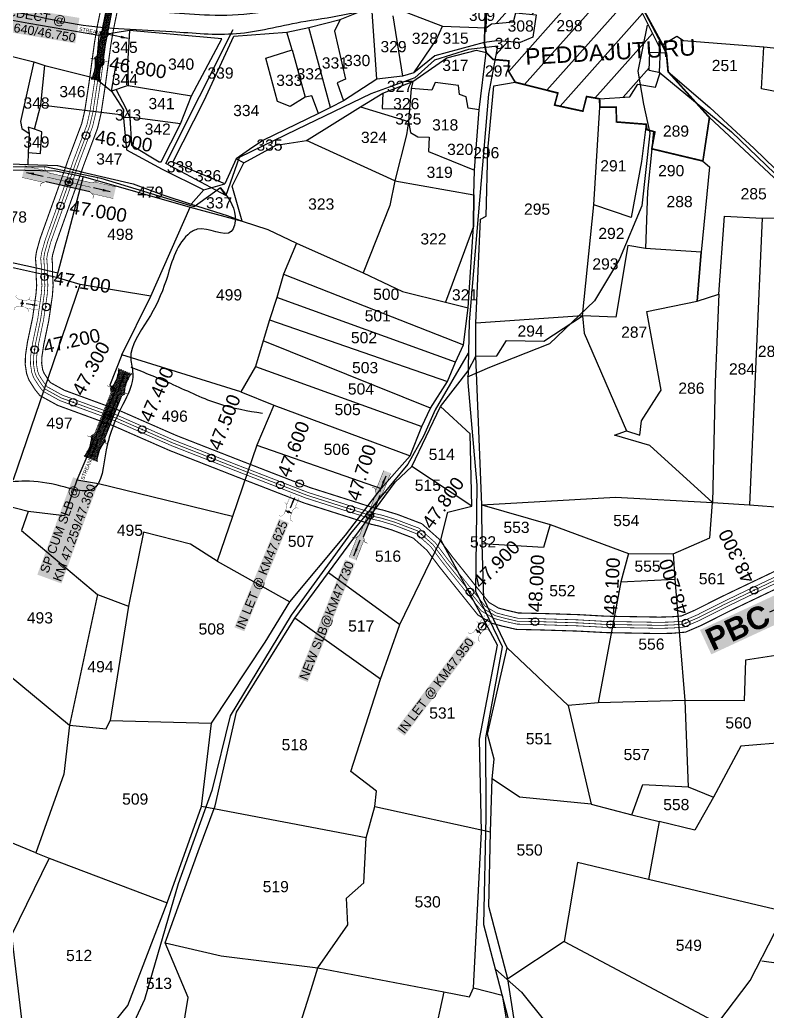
# Model space of a CAD drawing. Header units: inches. Extents: x 204001 to 210143, y 1590320 to 1597199.
# Drawn here: x 207033 to 208032, y 1592616 to 1593941 of the extents above; entities that cross this region are included whole.
import ezdxf
from ezdxf.enums import TextEntityAlignment as Align

# ---------------------------------------------------------------- set-up
doc = ezdxf.new("R2010")
doc.units = ezdxf.units.IN
doc.header["$LTSCALE"] = 15
doc.header["$MEASUREMENT"] = 0
doc.header["$PDMODE"] = 32
doc.header["$PDSIZE"] = 10
doc.linetypes.add('ACAD_ISO02W100', pattern=[15, 12, -3])
doc.linetypes.add('HIDDEN2', pattern=[0.1875, 0.125, -0.0625])
for name, color, linetype in [('CANAL1', 7, 'Continuous'), ('CSMark', 72, 'Continuous'), ('PAPER SIZE', 5, 'Continuous'), ('PLOT NOS', 7, 'Continuous'), ('PLOTS', 7, 'Continuous'), ('ROADS', 1, 'Continuous'), ('STREAM', 4, 'Continuous'), ('STRUCTURE', 5, 'Continuous'), ('text2', 7, 'Continuous')]:
    doc.layers.add(name, color=color, linetype=linetype)
doc.styles.get("Standard").update_dxf_attribs({"font": 'arial.ttf'})
doc.dimstyles.get("Standard").update_dxf_attribs({"dimtxt": 0.18, "dimasz": 0.18, "dimexe": 0.18, "dimexo": 0.0625, "dimgap": 0.09, "dimtad": 0, "dimtih": 1, "dimtoh": 1, "dimdec": 4, "dimzin": 0, "dimdsep": 46, "dimtxsty": 'Standard', "dimcen": 0.09, "dimadec": 0, "dimazin": 0, "dimtfac": 1, "dimtdec": 4, "dimtofl": 0, "dimtmove": 0, "dimatfit": 3, "dimfxl": 1, "dimtolj": 1, "dimtzin": 0, "dimarcsym": 0})

# ---------------------------------------------------------------- blocks, each defined once
blk = doc.blocks.new('OT')
at = {"layer": 'STRUCTURE', "color": 190}
for points, const_width in [([(769775.2, 1706601.8), (769775.2, 1706597.8), (769769.2, 1706593.8), (769761.8, 1706593.8), (769754.4, 1706593.8), (769748.4, 1706597.8), (769748.4, 1706601.8)], 0.5), ([(769751.4, 1706595.8), (769729.4, 1706595.8)], 0.5), ([(769751.4, 1706579), (769729.4, 1706579)], 0.5), ([(769748.4, 1706573), (769748.4, 1706577), (769754.4, 1706581), (769761.8, 1706581), (769761.8, 1706581), (769761.8, 1706581), (769769.2, 1706581), (769775.2, 1706577), (769775.2, 1706573)], 0.5), ([(769761.8, 1706593.8), (769761.8, 1706581)], 2.5)]:
    blk.add_lwpolyline(points, dxfattribs=dict(at, const_width=const_width))
at = {"layer": 'STRUCTURE', "color": 0}
blk.add_circle((769761.8, 1706587.4), 1.87, dxfattribs=at)
blk.add_leader([(769732.6, 1706587.4), (769753.8, 1706587.4)], dimstyle='Standard', override={"dimasz": 10, "dimgap": 0.09, "dimtad": 0}, dxfattribs=at)
blk = doc.blocks.new('AQUEDUCT')
at = {"layer": 'STRUCTURE'}
h = blk.add_hatch(dxfattribs=at)
h.set_pattern_fill('DASH', color=256, scale=8, angle=-90, style=0)
h.set_pattern_definition([(270, (-1706662.7411, 769762.6106), (1, -1), [1, -1])])
edge = h.paths.add_edge_path()
edge.add_spline(control_points=[(6.5, -63.1), (6.2, -62.6), (5.2, -61.2), (4.6, -58.3), (4.1, -54.4), (3.3, -48.8), (4.1, -41.4), (5.4, -35.8), (6, -33)], knot_values=[0, 0, 0, 0, 1.613557, 5.24513, 8.624976, 13.470124, 22.190216, 30.746377, 30.746377, 30.746377, 30.746377], degree=3, periodic=0)
edge.add_line((6, -33), (4, -30))
edge.add_line((4, -30), (4, 30))
edge.add_line((4, 30), (6, 33))
edge.add_spline(control_points=[(6, 33), (5.3, 35.8), (3.9, 41.3), (2.8, 48.7), (3.5, 54.4), (3.9, 58.3), (4.4, 61.2), (5.4, 62.6), (5.7, 63.1)], knot_values=[0, 0, 0, 0, 8.556161, 17.276253, 22.121402, 25.501247, 29.13282, 30.746377, 30.746377, 30.746377, 30.746377], degree=3, periodic=0)
edge.add_line((5.7, 63.1), (-6.5, 63.1))
edge.add_spline(control_points=[(-6.5, 63.1), (-6.2, 62.6), (-5.2, 61.2), (-4.6, 58.3), (-4.1, 54.4), (-3.3, 48.8), (-4.1, 41.4), (-5.4, 35.8), (-6, 33)], knot_values=[0, 0, 0, 0, 1.613557, 5.24513, 8.624976, 13.470124, 22.190216, 30.746377, 30.746377, 30.746377, 30.746377], degree=3, periodic=0)
edge.add_line((-6, 33), (-4, 30))
edge.add_line((-4, 30), (-4, -30))
edge.add_line((-4, -30), (-6, -33))
edge.add_spline(control_points=[(-6, -33), (-5.3, -35.8), (-3.9, -41.3), (-2.8, -48.7), (-3.5, -54.4), (-3.9, -58.3), (-4.4, -61.2), (-5.4, -62.6), (-5.7, -63.1)], knot_values=[0, 0, 0, 0, 8.556161, 17.276253, 22.121402, 25.501247, 29.13282, 30.746377, 30.746377, 30.746377, 30.746377], degree=3, periodic=0)
edge.add_line((-5.7, -63.1), (6.5, -63.1))
blk.add_circle((0, 0), 0.938)
at = {"layer": 'STRUCTURE', "const_width": 0.628}
for points in [[(-12, 36), (-8, 36), (-4, 30), (-4, -30), (-8, -36), (-12, -36)], [(12, 36), (8, 36), (4, 30), (4, -30), (8, -36), (12, -36)]]:
    blk.add_lwpolyline(points, dxfattribs=at)
at = {"layer": 'STRUCTURE', "color": 3}
for points in [[(-4, 30), (-4, -30)], [(-4, 30), (-4, -30)], [(4, 30), (4, -30)]]:
    blk.add_lwpolyline(points, dxfattribs=at)
at = {"layer": 'STRUCTURE'}
for points in [[(-6.5, 63.1), (-5.7, 61.7), (-4.7, 58.2), (-4.2, 54.9), (-3.6, 50.1), (-4.3, 41.4), (-6, 33)], [(5.7, 63.1), (4.8, 61.7), (3.9, 58.2), (3.5, 54.8), (3.1, 50), (4, 41.3), (6, 33)], [(-5.7, -63.1), (-4.8, -61.7), (-3.9, -58.2), (-3.5, -54.8), (-3.1, -50), (-4, -41.3), (-6, -33)], [(6.5, -63.1), (5.7, -61.7), (4.7, -58.2), (4.2, -54.9), (3.6, -50.1), (4.3, -41.4), (6, -33)]]:
    blk.add_spline(points, degree=3, dxfattribs=at)
at = {"layer": 'STRUCTURE', "color": 0}
blk.add_text('STREAM', height=5, dxfattribs=at).set_placement((-19.7, -0.1), align=Align.MIDDLE_CENTER)
for points in [[(32.5, 0.1), (5.8, 0)], [(0.4, -62), (0.1, -38.2)]]:
    blk.add_leader(points, dimstyle='Standard', override={"dimasz": 10, "dimgap": 0.09, "dimtad": 0}, dxfattribs=at)
blk = doc.blocks.new('DLB')
at = {"layer": 'STRUCTURE'}
h = blk.add_hatch(dxfattribs=at)
h.set_pattern_fill('DOTS', color=6, scale=20, angle=320.37224793, style=0)
h.paths.add_polyline_path([(769699.5, 1706950), (769699.5, 1706934), (769729.1, 1706934), (769732.1, 1706936), (769792.1, 1706936), (769795.1, 1706934), (769824.7, 1706934), (769824.7, 1706950), (769795.1, 1706950), (769792.1, 1706948), (769732.1, 1706948), (769729.1, 1706950)])
at = {"layer": 'STRUCTURE', "color": 6, "linetype": 'ACAD_ISO02W100', "ltscale": 0.5, "const_width": 0.5}
for points in [[(769699.5, 1706950), (769729.1, 1706950)], [(769795.1, 1706950), (769824.7, 1706950)], [(769699.5, 1706934), (769729.1, 1706934)], [(769795.1, 1706934), (769824.7, 1706934)]]:
    blk.add_lwpolyline(points, dxfattribs=at)
at = {"layer": 'STRUCTURE', "color": 6, "const_width": 0.628}
for points in [[(769726.1, 1706956), (769726.1, 1706952), (769732.1, 1706948), (769792.1, 1706948), (769798.1, 1706952), (769798.1, 1706956)], [(769726.1, 1706928), (769726.1, 1706932), (769732.1, 1706936), (769792.1, 1706936), (769798.1, 1706932), (769798.1, 1706928)], [(769732.1, 1706942), (769792.1, 1706942)]]:
    blk.add_lwpolyline(points, dxfattribs=at)
at = {"layer": 'STRUCTURE', "color": 6}
blk.add_lwpolyline([(769732.1, 1706936), (769792.1, 1706936)], dxfattribs=at)
blk.add_lwpolyline([(769732.1, 1706936), (769792.1, 1706936)], dxfattribs=at)
at = {"layer": 'STRUCTURE', "color": 0}
blk.add_circle((769762.1, 1706942), 1.8, dxfattribs=at)
for points in [[(769703.8, 1706942), (769726.7, 1706942)], [(769818.6, 1706942), (769795.7, 1706942)]]:
    blk.add_leader(points, dimstyle='Standard', override={"dimasz": 10, "dimgap": 0.09, "dimtad": 0}, dxfattribs=at)
blk = doc.blocks.new('SLB')
at = {"layer": 'STRUCTURE'}
h = blk.add_hatch(dxfattribs=at)
h.set_pattern_fill('DOTS', color=6, scale=20, angle=320.3722, style=0)
h.set_pattern_definition([(320.372247934, (-159.4327, -72.9564), (1.2786241598, 0.5641323054), [0, -1.25])])
h.paths.add_polyline_path([(769699.5, 1706871.1), (769699.5, 1706861.1), (769729.1, 1706861.1), (769732.1, 1706863.1), (769792.1, 1706863.1), (769795.1, 1706861.1), (769824.7, 1706861.1), (769824.7, 1706871.1), (769795.1, 1706871.1), (769792.1, 1706869.1), (769732.1, 1706869.1), (769729.1, 1706871.1)])
at = {"layer": 'STRUCTURE', "color": 6, "linetype": 'ACAD_ISO02W100', "ltscale": 0.5, "const_width": 0.5}
for points in [[(769699.5, 1706871.1), (769729.1, 1706871.1)], [(769795.1, 1706871.1), (769824.7, 1706871.1)], [(769699.5, 1706861.1), (769729.1, 1706861.1)], [(769795.1, 1706861.1), (769824.7, 1706861.1)]]:
    blk.add_lwpolyline(points, dxfattribs=at)
at = {"layer": 'STRUCTURE', "color": 6, "const_width": 0.628}
for points in [[(769726.1, 1706877.1), (769726.1, 1706873.1), (769732.1, 1706869.1), (769792.1, 1706869.1), (769798.1, 1706873.1), (769798.1, 1706877.1)], [(769726.1, 1706855.1), (769726.1, 1706859.1), (769732.1, 1706863.1), (769792.1, 1706863.1), (769798.1, 1706859.1), (769798.1, 1706855.1)]]:
    blk.add_lwpolyline(points, dxfattribs=at)
at = {"layer": 'STRUCTURE', "color": 6}
blk.add_lwpolyline([(769732.1, 1706863.1), (769792.1, 1706863.1)], dxfattribs=at)
blk.add_lwpolyline([(769732.1, 1706863.1), (769792.1, 1706863.1)], dxfattribs=at)
at = {"layer": 'STRUCTURE', "color": 0}
blk.add_circle((769762.1, 1706866.1), 1.24, dxfattribs=at)
for points in [[(769703.8, 1706866), (769726.7, 1706866)], [(769818.6, 1706865.8), (769795.7, 1706865.8)]]:
    blk.add_leader(points, dimstyle='Standard', override={"dimasz": 10, "dimgap": 0.09, "dimtad": 0}, dxfattribs=at)
blk = doc.blocks.new('SP')
at = {"layer": 'STRUCTURE'}
h = blk.add_hatch(dxfattribs=at)
h.set_pattern_fill('DASH', color=256, scale=8, style=0)
edge = h.paths.add_edge_path()
edge.add_spline(control_points=[(769825.7, 1706742.1), (769825.3, 1706741.8), (769823.8, 1706740.8), (769820.9, 1706740.3), (769817, 1706739.7), (769811.4, 1706738.9), (769804, 1706739.7), (769798.4, 1706741), (769795.6, 1706741.6)], knot_values=[0, 0, 0, 0, 1.613557, 5.24513, 8.624976, 13.470124, 22.190216, 30.746377, 30.746377, 30.746377, 30.746377], degree=3, periodic=0)
edge.add_line((769795.6, 1706741.6), (769792.6, 1706739.6))
edge.add_line((769792.6, 1706739.6), (769732.6, 1706739.6))
edge.add_line((769732.6, 1706739.6), (769729.6, 1706741.6))
edge.add_spline(control_points=[(769729.6, 1706741.6), (769726.9, 1706740.9), (769721.3, 1706739.5), (769713.9, 1706738.5), (769708.3, 1706739.1), (769704.4, 1706739.6), (769701.5, 1706740), (769700, 1706741), (769699.5, 1706741.3)], knot_values=[0, 0, 0, 0, 8.556161, 17.276253, 22.121402, 25.501247, 29.13282, 30.746377, 30.746377, 30.746377, 30.746377], degree=3, periodic=0)
edge.add_line((769699.5, 1706741.3), (769699.5, 1706722.1))
edge.add_spline(control_points=[(769699.5, 1706722.1), (769700, 1706722.4), (769701.4, 1706723.4), (769704.3, 1706724), (769708.2, 1706724.5), (769713.8, 1706725.3), (769721.2, 1706724.5), (769726.8, 1706723.3), (769729.6, 1706722.6)], knot_values=[0, 0, 0, 0, 1.613557, 5.24513, 8.624976, 13.470124, 22.190216, 30.746377, 30.746377, 30.746377, 30.746377], degree=3, periodic=0)
edge.add_line((769729.6, 1706722.6), (769732.6, 1706724.6))
edge.add_line((769732.6, 1706724.6), (769792.6, 1706724.6))
edge.add_line((769792.6, 1706724.6), (769795.6, 1706722.6))
edge.add_spline(control_points=[(769795.6, 1706722.6), (769798.4, 1706723.3), (769803.9, 1706724.8), (769811.3, 1706725.8), (769817, 1706725.1), (769820.9, 1706724.7), (769823.8, 1706724.2), (769825.2, 1706723.3), (769825.7, 1706723)], knot_values=[0, 0, 0, 0, 8.556161, 17.276253, 22.121402, 25.501247, 29.13282, 30.746377, 30.746377, 30.746377, 30.746377], degree=3, periodic=0)
edge.add_line((769825.7, 1706723), (769825.7, 1706742.1))
h.paths.add_polyline_path([(769764.2, 1706732.1, -1), (769761.1, 1706732.1, -1)], flags=0)
h.paths.add_polyline_path([(769761.1, 1706732.1, 1), (769764.2, 1706732.1, 1)], flags=16)
at = {"layer": 'STRUCTURE', "const_width": 0.628}
for points in [[(769726.6, 1706747.6), (769726.6, 1706743.6), (769732.6, 1706739.6), (769792.6, 1706739.6), (769798.6, 1706743.6), (769798.6, 1706747.6)], [(769726.6, 1706716.6), (769726.6, 1706720.6), (769732.6, 1706724.6), (769792.6, 1706724.6), (769798.6, 1706720.6), (769798.6, 1706716.6)]]:
    blk.add_lwpolyline(points, dxfattribs=at)
at = {"layer": 'STRUCTURE', "color": 3}
blk.add_lwpolyline([(769732.6, 1706724.6), (769792.6, 1706724.6)], dxfattribs=at)
blk.add_lwpolyline([(769732.6, 1706724.6), (769792.6, 1706724.6)], dxfattribs=at)
at = {"layer": 'STRUCTURE', "color": 0}
blk.add_circle((769762.6, 1706732.1), 1.55, dxfattribs=at)
at = {"layer": 'STRUCTURE'}
for points in [[(769699.5, 1706741.3), (769700.9, 1706740.5), (769704.4, 1706739.6), (769707.8, 1706739.2), (769712.6, 1706738.8), (769721.3, 1706739.7), (769729.6, 1706741.6)], [(769825.7, 1706742.1), (769824.3, 1706741.3), (769820.8, 1706740.3), (769817.5, 1706739.8), (769812.7, 1706739.2), (769804, 1706739.9), (769795.6, 1706741.6)], [(769699.5, 1706722.1), (769700.9, 1706723), (769704.4, 1706724), (769707.7, 1706724.5), (769712.5, 1706725), (769721.2, 1706724.4), (769729.6, 1706722.6)], [(769825.7, 1706723), (769824.3, 1706723.8), (769820.8, 1706724.7), (769817.4, 1706725.1), (769812.6, 1706725.5), (769803.9, 1706724.6), (769795.6, 1706722.6)]]:
    blk.add_spline(points, degree=3, dxfattribs=at)
at = {"layer": 'STRUCTURE', "color": 0}
blk.add_text('STREAM', height=5, dxfattribs=at).set_placement((769684.3, 1706732.1), align=Align.MIDDLE_CENTER)
for points in [[(769727.4, 1706732.1), (769700.8, 1706732.1)], [(769824.4, 1706732.1), (769800.5, 1706732.1)]]:
    blk.add_leader(points, dimstyle='Standard', override={"dimasz": 10, "dimgap": 0.09, "dimtad": 0}, dxfattribs=at)
blk = doc.blocks.new('PBC')
at = {"layer": 'STRUCTURE', "color": 5, "insert": (13.6, 8.7), "char_height": 30, "width": 181.057, "attachment_point": 1, "rotation": 325.6347, "bg_fill": 1, "box_fill_scale": 1.1, "bg_fill_color": 7, "bg_fill_true_color": 16777215, "bg_fill_transparency": 0}
blk.add_mtext('{\\fArial|b1|i0|c0|p34;\\C256;PBC}', dxfattribs=at)
at = {"layer": 'PAPER SIZE'}
blk.add_leader([(148.6, -102.5), (80.6, -54.7)], dimstyle='Standard', override={"dimasz": 40, "dimgap": 0.09, "dimtad": 0, "dimtfill": 2, "dimtfillclr": 5}, dxfattribs=at)

msp = doc.modelspace()

# ---------------------------------------------------------------- hatches: boundary and pattern name
at = {"layer": 'PLOTS'}
h = msp.add_hatch(dxfattribs=at)
h.set_pattern_fill('ANSI31', color=40, scale=219.574085, angle=3.2839)
h.set_pattern_definition([(48.2839, (204772.295, 1587963.204), (-20.48766, 18.26418), [])])
h.paths.add_polyline_path([(207752.3, 1593843), (207747.9, 1593826.9), (207785.7, 1593818.7), (207790.8, 1593838.3), (207808.2, 1593835.2), (207848.4, 1593838), (207859.1, 1593854.9), (207883, 1593850.7), (207889, 1593870), (207888.6, 1593870.3), (207874.4, 1593873.1), (207875.1, 1593897.7), (207888.9, 1593897), (207889.1, 1593902), (207862.3, 1593955.7), (207824.5, 1594007.3), (207756.6, 1594038.7), (207735.6, 1594040.7), (207741.5, 1594022.1), (207738.4, 1594001.2), (207702.2, 1594007.2), (207677.2, 1594018.6), (207657.3, 1593988), (207656, 1593930.3), (207656.4, 1593930.3), (207663.4, 1593935.3), (207692.8, 1593938), (207695.9, 1593950.1), (207723.1, 1593947.4), (207718.8, 1593917.6), (207701.9, 1593910.7), (207671, 1593912.8), (207653.9, 1593910.5), (207655.3, 1593903.9), (207671.8, 1593905.8), (207668.5, 1593887.6), (207686.7, 1593886), (207686, 1593872.8), (207695.2, 1593857.4)])
h.paths.add_polyline_path([(207664, 1593897.7), (207706.6, 1593897.7), (207706.6, 1593920.7), (207664, 1593920.7)], flags=25)
h.paths.add_polyline_path([(207629.4, 1593935.3), (207672.1, 1593935.3), (207672.1, 1593958.3), (207629.4, 1593958.3)], flags=9)
h.paths.add_polyline_path([(207681.3, 1593921), (207723.9, 1593921), (207723.9, 1593944), (207681.3, 1593944)], flags=25)
h.paths.add_polyline_path([(207664.8, 1593975.6), (207707.4, 1593975.6), (207707.4, 1593998.6), (207664.8, 1593998.6)], flags=24)
h.paths.add_polyline_path([(207701.1, 1594013.8), (207743.7, 1594013.8), (207743.7, 1594036.8), (207701.1, 1594036.8)], flags=25)
h.paths.add_polyline_path([(207746.4, 1593921.5), (207789.1, 1593921.5), (207789.1, 1593944.4), (207746.4, 1593944.4)], flags=24)
h.paths.add_polyline_path([(207651, 1593860.8), (207693.6, 1593860.8), (207693.6, 1593883.8), (207651, 1593883.8)], flags=9)
h.paths.add_polyline_path([(207758.8, 1594003.8), (207801.4, 1594003.8), (207801.4, 1594026.8), (207758.8, 1594026.8)], flags=24)

# ---------------------------------------------------------------- linework, layer by layer
at = {"layer": 'CANAL1', "color": 200, "ltscale": 4, "const_width": 1.5}
for points in [[(207147.9, 1593988.4), (207136.3, 1593932.4), (207132.6, 1593910.8), (207125.1, 1593855.7), (207119.6, 1593819.8), (207115.5, 1593802.2), (207097.4, 1593754.1), (207087.7, 1593726.2), (207059.8, 1593648.4), (207055, 1593631.2), (207053.6, 1593622), (207054.4, 1593612), (207054.4, 1593600.4), (207055.2, 1593585.8), (207054.3, 1593574.3), (207049.8, 1593542.8), (207042.9, 1593510.2), (207040.2, 1593492.2), (207039.9, 1593480.1), (207041.8, 1593467.6), (207044.9, 1593459.3), (207048.8, 1593453.1), (207053.2, 1593446.3), (207059.4, 1593438.6), (207083.2, 1593425.5), (207156.4, 1593398.7), (207233.3, 1593365), (207322.4, 1593330.1), (207413, 1593294.9), (207502.5, 1593266.5), (207513.1, 1593264.1), (207530.3, 1593258.9), (207558.8, 1593248.1), (207577, 1593231.9), (207594.8, 1593208.4), (207645.4, 1593145.2), (207655.3, 1593139.3), (207664.3, 1593134.1), (207678, 1593130.3), (207696.7, 1593126), (207731, 1593125.2), (207778.9, 1593123.7), (207816.1, 1593121.7), (207888.3, 1593120.4), (207905.2, 1593120.8), (207923, 1593122.3), (207944.7, 1593131.6), (207979.9, 1593149.4), (208003.3, 1593160.7), (208061, 1593188.2)], [(207169.5, 1593984.2), (207158, 1593928.3), (207154.4, 1593907.4), (207146.9, 1593852.5), (207141.3, 1593815.7), (207136.6, 1593795.8), (207118.1, 1593746.6), (207108.4, 1593718.9), (207080.8, 1593641.7), (207076.5, 1593626.6), (207075.7, 1593621.3), (207076.5, 1593612.9), (207076.4, 1593600.9), (207077.2, 1593585.6), (207076.2, 1593571.9), (207071.4, 1593539), (207064.6, 1593506.3), (207062.2, 1593490.3), (207061.9, 1593481.5), (207063.2, 1593473.2), (207064.7, 1593469.1), (207067.3, 1593465), (207071.1, 1593459.2), (207073.8, 1593455.8), (207092.3, 1593445.6), (207164.6, 1593419.1), (207241.7, 1593385.3), (207330.4, 1593350.6), (207420.4, 1593315.7), (207508.2, 1593287.8), (207518.6, 1593285.4), (207537.4, 1593279.8), (207570.4, 1593267.2), (207593.2, 1593246.9), (207612.1, 1593221.9), (207660, 1593162.1), (207666.5, 1593158.3), (207672.9, 1593154.5), (207683.4, 1593151.7), (207699.5, 1593147.9), (207731.6, 1593147.2), (207779.8, 1593145.7), (207816.9, 1593143.6), (207888.2, 1593142.4), (207904.1, 1593142.8), (207917.6, 1593143.9), (207935.4, 1593151.6), (207970.1, 1593169.1), (207993.8, 1593180.5), (208051.5, 1593208)]]:
    msp.add_lwpolyline(points, dxfattribs=at)
at = {"layer": 'CANAL1', "color": 5, "ltscale": 4, "const_width": 1}
for points in [[(207154.7, 1593987.1), (207143.2, 1593931.1), (207139.5, 1593909.7), (207132.1, 1593854.7), (207126.5, 1593818.5), (207122.3, 1593800.1), (207104, 1593751.7), (207094.3, 1593723.9), (207083.4, 1593693.5), (207066.5, 1593646.3), (207061.8, 1593629.7), (207060.6, 1593621.8), (207061.4, 1593612.3), (207061.4, 1593600.5), (207062.2, 1593585.7), (207061.2, 1593573.5), (207056.7, 1593541.6), (207049.8, 1593508.9), (207047.2, 1593491.6), (207046.9, 1593480.5), (207048.6, 1593469.4), (207051.2, 1593462.4), (207054.7, 1593456.9), (207058.9, 1593450.4), (207064, 1593444.1), (207086.1, 1593431.9), (207102.5, 1593425.8), (207159, 1593405.2), (207236, 1593371.4), (207325, 1593336.6), (207415.4, 1593301.5), (207473.9, 1593282.9), (207504.3, 1593273.3), (207514.8, 1593270.9), (207532.6, 1593265.6), (207562.5, 1593254.2), (207582.2, 1593236.7), (207600.3, 1593212.7), (207650, 1593150.6), (207658.8, 1593145.4), (207667, 1593140.6), (207679.7, 1593137.1), (207697.6, 1593133), (207731.2, 1593132.2), (207779.2, 1593130.7), (207816.3, 1593128.7), (207888.3, 1593127.4), (207904.9, 1593127.8), (207921.3, 1593129.1), (207941.8, 1593138), (207976.8, 1593155.7), (208000.3, 1593167), (208058, 1593194.5)], [(207162.6, 1593985.6), (207151.1, 1593929.6), (207147.5, 1593908.5), (207140, 1593853.5), (207134.4, 1593817), (207129.9, 1593797.8), (207111.5, 1593749), (207101.8, 1593721.2), (207090.9, 1593690.8), (207074.1, 1593643.9), (207069.7, 1593628), (207068.7, 1593621.6), (207069.4, 1593612.6), (207069.4, 1593600.7), (207070.2, 1593585.7), (207069.2, 1593572.6), (207064.5, 1593540.2), (207057.7, 1593507.5), (207055.2, 1593490.9), (207054.9, 1593481), (207056.4, 1593471.4), (207058.4, 1593466), (207061.4, 1593461.2), (207065.4, 1593455.1), (207069.2, 1593450.3), (207089.4, 1593439.2), (207105.3, 1593433.4), (207162, 1593412.6), (207239, 1593378.8), (207327.9, 1593344), (207418, 1593309.1), (207476.4, 1593290.5), (207506.4, 1593281), (207516.9, 1593278.7), (207535.1, 1593273.1), (207566.7, 1593261.2), (207588.1, 1593242.1), (207606.6, 1593217.6), (207655.4, 1593156.7), (207662.9, 1593152.3), (207670.1, 1593148), (207681.7, 1593144.9), (207698.6, 1593140.9), (207731.4, 1593140.2), (207779.5, 1593138.7), (207816.6, 1593136.6), (207888.3, 1593135.4), (207904.4, 1593135.8), (207919.3, 1593137), (207938.4, 1593145.2), (207973.2, 1593162.8), (207996.8, 1593174.2), (208054.5, 1593201.7)]]:
    msp.add_lwpolyline(points, dxfattribs=at)
at = {"layer": 'CANAL1', "color": 1, "linetype": 'HIDDEN2', "ltscale": 4, "const_width": 1}
msp.add_lwpolyline([(207158.7, 1593986.3), (207147.1, 1593930.3), (207143.5, 1593909.1), (207136, 1593854.1), (207130.5, 1593817.8), (207126.1, 1593799), (207107.8, 1593750.4), (207098, 1593722.5), (207087.1, 1593692.1), (207070.3, 1593645.1), (207065.7, 1593628.9), (207064.7, 1593621.7), (207065.4, 1593612.4), (207065.4, 1593600.6), (207066.2, 1593585.7), (207065.2, 1593573.1), (207060.6, 1593540.9), (207053.7, 1593508.2), (207051.2, 1593491.3), (207050.9, 1593480.8), (207052.5, 1593470.4), (207054.8, 1593464.2), (207058.1, 1593459.1), (207062.2, 1593452.7), (207066.6, 1593447.2), (207087.7, 1593435.5), (207103.9, 1593429.6), (207160.5, 1593408.9), (207237.5, 1593375.1), (207326.4, 1593340.3), (207416.7, 1593305.3), (207475.1, 1593286.7), (207505.3, 1593277.1), (207515.9, 1593274.8), (207533.8, 1593269.4), (207564.6, 1593257.7), (207585.1, 1593239.4), (207603.4, 1593215.2), (207652.7, 1593153.7), (207660.9, 1593148.8), (207668.6, 1593144.3), (207680.7, 1593141), (207698.1, 1593136.9), (207731.3, 1593136.2), (207779.3, 1593134.7), (207816.5, 1593132.6), (207888.3, 1593131.4), (207904.6, 1593131.8), (207920.3, 1593133.1), (207940.1, 1593141.6), (207975, 1593159.3), (207998.6, 1593170.6), (208056.2, 1593198.1)], dxfattribs=at)
at = {"layer": 'PLOTS'}
for points in [[(207237.3, 1593750.4), (207279.4, 1593832.9), (207318.9, 1593918.9), (207390, 1593924.4), (207419.1, 1593930.8), (207461, 1593941.3), (207503.6, 1593958.1), (207534.9, 1593970.1), (207597.7, 1594010.4), (207656.6, 1594029.5), (207677.2, 1594018.6), (207702.2, 1594007.2), (207738.4, 1594001.2), (207741.5, 1594022.1), (207735.6, 1594040.7), (207743.5, 1594043.8), (207791.7, 1594035.4), (207816.6, 1594027.3), (207838.9, 1594023.9), (207961.4, 1594017.3), (208091.9, 1594002.8)], [(207657.3, 1593988), (207655.9, 1593924.6)], [(207179.2, 1593926.4), (207138.3, 1593919.8), (207044.9, 1593936), (206965.7, 1593950.3), (206826, 1593952.1), (206788.5, 1593922.1), (206746.3, 1593898.3), (206736.7, 1593840.1)], [(207510.1, 1593861.3), (207503.6, 1593958.1)], [(207531.5, 1593946), (207544.4, 1593865.6)], [(207541.1, 1593954.1), (207598, 1593932.3)], [(207559.8, 1593870), (207589.9, 1593914.5), (207598, 1593932.3), (207656.4, 1593930.3), (207663.4, 1593935.3), (207692.8, 1593938), (207695.9, 1593950.1), (207723.1, 1593947.4), (207718.8, 1593917.6), (207701.9, 1593910.7), (207671, 1593912.8), (207653.9, 1593910.5)], [(207461, 1593941.3), (207453.7, 1593925.5), (207468.1, 1593861.4), (207457.3, 1593856.8), (207465.4, 1593832.5)], [(207138.3, 1593919.8), (207133.7, 1593862.8)], [(207221.5, 1593750.9), (207247.5, 1593802), (207262.4, 1593839.1), (207302.8, 1593915.3), (207179.2, 1593926.4), (207176.9, 1593881.7), (207177.6, 1593853.1), (207155.3, 1593845.3), (207162.1, 1593883.8), (207176.9, 1593881.7), (207177.6, 1593853.1), (207262.4, 1593839.1)], [(207432.3, 1593815.5), (207423.3, 1593839.2), (207414.5, 1593837.3), (207394.1, 1593825), (207377.3, 1593831.8), (207361.7, 1593889.8), (207397.1, 1593900.8), (207390, 1593924.4)], [(207448.4, 1593823.5), (207419.1, 1593930.8)], [(207892.7, 1593908), (207911.4, 1593919.1), (207920.4, 1593913.1), (208028, 1593904.6)], [(206873.1, 1593783.9), (206895.1, 1593897.5), (206902, 1593909), (206984.5, 1593901), (207051.6, 1593884.8), (207066.3, 1593879.7), (207133.7, 1593862.8), (207155.3, 1593845.3), (207171.3, 1593820.5), (207170.8, 1593813.7), (207175.2, 1593766.9), (207223.1, 1593741.1), (207278.6, 1593713.6), (207261.7, 1593694.5)], [(206976.5, 1593750.2), (207043.5, 1593747.6), (207082.9, 1593746.2), (207117, 1593737.2), (207184.3, 1593721.8), (207222.8, 1593707.5), (207261.7, 1593694.5), (207310.2, 1593679.4), (207329.9, 1593671.5), (207364.6, 1593660.7), (207402.9, 1593642.2), (207491.8, 1593602.5), (207544.7, 1593577.8), (207602.2, 1593563.3), (207632.4, 1593555.8), (207639.6, 1593664.7), (207640, 1593707.1), (207641, 1593739.9), (207647.2, 1593820.7), (207656.6, 1593897.1), (207653.9, 1593910.5), (207587.9, 1593892.5), (207559.8, 1593870), (207544.4, 1593865.6), (207510.1, 1593861.3), (207465.4, 1593832.5), (207448.4, 1593823.5), (207432.3, 1593815.5), (207357.7, 1593779.5), (207339.8, 1593767.6), (207322.2, 1593755.2), (207306.9, 1593721.5), (207237.3, 1593750.4)], [(207332.4, 1593749.8), (207375.6, 1593773.4), (207416, 1593779.3), (207488.4, 1593824.6), (207518, 1593843), (207558.5, 1593858.3), (207603.6, 1593890), (207643.5, 1593900.4), (207656.6, 1593897.1), (207665.5, 1593887.9), (207686.7, 1593886), (207686, 1593872.8), (207695.2, 1593857.4)], [(207397.1, 1593900.8), (207414.5, 1593837.3)], [(207897.4, 1593896.6), (207899.7, 1593871.5), (207955.5, 1593823.8), (208014.7, 1593768.7), (208085.1, 1593700.5), (208096.6, 1593693.7), (208130.2, 1593672), (208184.9, 1593617.6), (208224.2, 1593597.2), (208325.2, 1593545.9), (208385, 1593519.8), (208453.4, 1593490.4), (208521.6, 1593464.6), (208654.9, 1593412.4), (208899.5, 1593329.5), (208957.4, 1593306.5), (209077.1, 1593293.4), (209089.8, 1593290.4), (209110.3, 1593285.9)], [(208231.1, 1593808.8), (208024.5, 1593848.7), (208028, 1593904.6), (208079.1, 1593899.6)], [(207051.6, 1593884.8), (207033.6, 1593805), (207035.3, 1593795.5), (207045.3, 1593788.8), (207043.8, 1593763.7), (207043.5, 1593747.6)], [(207052.2, 1593794.8), (207060.6, 1593827.4), (207066.3, 1593879.7)], [(206087.3, 1593201), (206200.4, 1593253.3), (206223.5, 1593261.6), (206275.8, 1593234.5), (206362.7, 1593360.1), (206392.9, 1593398.2), (206445, 1593448.5), (206454.4, 1593515.7), (206471.5, 1593602.6), (206489.2, 1593711), (206513.6, 1593788.7), (206571.1, 1593865.1), (206588.1, 1593870.5), (206721.4, 1593857.7), (206732.8, 1593828.2), (206827.2, 1593801.9), (206876.5, 1593770.1), (206954.5, 1593747.9), (206977.2, 1593741.4), (207080.8, 1593739), (207117.2, 1593731.3), (207260.4, 1593690.2), (207329.9, 1593671.5)], [(207558.5, 1593858.3), (207556, 1593849.2), (207552.7, 1593804.8), (207549.7, 1593787), (207534.4, 1593725.7), (207527.5, 1593692.8), (207491.8, 1593602.5)], [(207647.2, 1593820.7), (207632.3, 1593822.8), (207629.8, 1593838.1), (207620.9, 1593840.9), (207619.4, 1593853.1), (207588, 1593857), (207583.9, 1593846.9), (207556, 1593849.2)], [(208041.7, 1592752.1), (207873.4, 1592791.5), (207778.4, 1592814.5), (207760.6, 1592708.7), (207685.2, 1592659), (207660, 1592755.7), (207662.4, 1592855.4), (207664.5, 1592926), (207666.9, 1592952.3), (207658.4, 1592985.7), (207684.5, 1593101.4), (207653.4, 1593167), (207651.1, 1593240.3), (207650.8, 1593292.3), (207642.6, 1593491.3), (207642.8, 1593535.3), (207649, 1593674.3), (207656.5, 1593678.5), (207658.8, 1593766.4), (207666.6, 1593852.7), (207695.2, 1593857.4), (207752.3, 1593843), (207747.9, 1593826.9), (207785.7, 1593818.7), (207790.8, 1593838.3), (207808.2, 1593835.2), (207808.4, 1593824.3), (207830.4, 1593824.1), (207830.6, 1593804.3), (207870.3, 1593801.2), (207864.2, 1593751.3), (207850.3, 1593676.8), (207800.2, 1593693.5)], [(207247.5, 1593802), (207179.7, 1593810.9), (207174.3, 1593823.2), (207161.9, 1593846.9)], [(207518, 1593843), (207517.4, 1593822.4), (207555.9, 1593821.5)], [(207060.6, 1593827.4), (207170.8, 1593813.7)], [(207488.4, 1593824.6), (207552.7, 1593804.8), (207555.4, 1593790.4), (207565.1, 1593784.5), (207580.2, 1593784.2), (207579.4, 1593764.8), (207641, 1593739.9)], [(207179.7, 1593810.9), (207182.2, 1593773.5), (207219.1, 1593751.2), (207221.5, 1593750.9)], [(207870.3, 1593801.2), (207870.3, 1593801.2), (207871.5, 1593793.9), (207880, 1593792.1), (207877.9, 1593768.4), (207872.3, 1593711.3), (207869.4, 1593635.3), (207845.9, 1593639), (207829.9, 1593543.3), (207785.4, 1593545.3), (207642.8, 1593535.3)], [(207785.4, 1593545.3), (207787.7, 1593521.9), (207844, 1593391.4), (207861.8, 1593385.5), (207864.2, 1593404.6), (207888, 1593441.9), (207890.3, 1593445.7), (207871.1, 1593550.9), (207938.5, 1593564.8), (207967.4, 1593574.2), (207975, 1593678.4), (208025.5, 1593675.5), (208080, 1593677), (208081.5, 1593692.5), (207955, 1593810.2), (207946.3, 1593752.1), (207955.3, 1593744.1), (207944, 1593630.2), (207938.5, 1593564.8), (207944, 1593630.2), (207869.4, 1593635.3)], [(207043.8, 1593763.7), (207060.4, 1593762.1), (207062, 1593791), (207052.2, 1593794.8), (207043.9, 1593797.2), (207045.3, 1593788.8)], [(207534.4, 1593725.7), (207416, 1593779.3)], [(207329.9, 1593671.5), (207316.7, 1593718.5), (207332.4, 1593749.8), (207322.2, 1593755.2)], [(207117.2, 1593731.3), (207081.8, 1593596.4)], [(207278.6, 1593713.6), (207306.9, 1593721.5)], [(207534.4, 1593725.7), (207640, 1593707.1), (207639.6, 1593664.7), (207602.2, 1593563.3)], [(207402.9, 1593642.2), (207385.5, 1593600.8), (207376.4, 1593569.8), (207366.5, 1593539.6), (207358, 1593511.9), (207347.9, 1593477.5), (207328.1, 1593443.4), (207169.3, 1593493.2), (207207.9, 1593571.4), (207260.4, 1593690.2)], [(208025.5, 1593675.5), (208008.7, 1593292.6)], [(207207.9, 1593571.4), (207113.3, 1593586.9), (207081.8, 1593596.4), (206997.1, 1593614.9), (206944.7, 1593626.4), (206935.9, 1593634.5), (206941.7, 1593641.4), (206943.7, 1593661.3), (206937.6, 1593662.1), (206869.4, 1593666.9)], [(206941.7, 1593641.4), (206948.4, 1593632.5), (207055.1, 1593609.3), (207083.6, 1593602.8)], [(207385.5, 1593600.8), (207626, 1593506.3)], [(206654.7, 1593126.9), (206717.6, 1593116.3), (206737.3, 1593134.9), (206776.7, 1593288.2), (206795.8, 1593282.6), (206805.4, 1593279.7), (206869.9, 1593298.7), (206895.9, 1593316.8), (206978.1, 1593324.2), (207024.2, 1593326.3), (207113.3, 1593586.9)], [(207615.2, 1593483.2), (207376.4, 1593569.8)], [(207967.4, 1593574.2), (207962.9, 1593456.9), (207959.3, 1593295.5), (208008.7, 1593292.6), (208055.4, 1593288.7), (208079.5, 1593287.3), (208109.1, 1593311.5), (208162.3, 1593356.4), (208152.5, 1593298.4), (208189.3, 1593264.9), (208211.3, 1593247.2), (208328.5, 1593233.3), (208338.7, 1593278), (208413.5, 1593311.3), (208420.3, 1593314.4), (208490.9, 1593345.6), (208603.2, 1593287.7), (208638.9, 1593267.7), (208725, 1593224.7), (208757.4, 1593207.8), (208879.6, 1593151.7), (208996.8, 1593093.4), (209008.2, 1593088.1)], [(207141.6, 1592579.1), (207177.3, 1592623.2), (207229.6, 1592760.3), (207275.8, 1592889.4), (207289.1, 1593000.8), (207360.7, 1593108.8), (207393.9, 1593162.9), (207468.3, 1593251.8), (207516.1, 1593314.3), (207554.6, 1593358.2), (207570.3, 1593397.1), (207581.9, 1593421.5), (207604.5, 1593457.5), (207615.2, 1593483.2), (207626, 1593506.3), (207632.4, 1593555.8)], [(207366.5, 1593539.6), (207604.5, 1593457.5)], [(207581.9, 1593421.5), (207358, 1593511.9)], [(207169.3, 1593493.2), (207153, 1593452.3), (207161.2, 1593447.1), (207108.8, 1593325.4), (207092.4, 1593277.8), (207044, 1593283.4), (206984.7, 1593298.6), (206978.1, 1593324.2)], [(207347.9, 1593477.5), (207570.3, 1593397.1)], [(207328.1, 1593443.4), (207372.5, 1593425.7), (207554.6, 1593358.2)], [(207372.5, 1593425.7), (207349.7, 1593372.1), (207317.3, 1593277.1), (207296.6, 1593217.3), (207261, 1593239.9), (207198.2, 1593256.1), (207178, 1593157), (207153.4, 1593004.3)], [(207227.2, 1592707.1), (207271.1, 1592828.9), (207294, 1592890.1), (207322.5, 1593015.5), (207400.7, 1593141.1), (207445.4, 1593201.9), (207534.9, 1593322.7), (207557.2, 1593343.7), (207595.2, 1593424)], [(207650.8, 1593292.3), (207829.6, 1593302.8), (207959.3, 1593295.5), (207875.5, 1593371.9), (207828, 1593385.4), (207844, 1593391.4)], [(207349.7, 1593372.1), (207516.1, 1593314.3)], [(207457.6, 1592127.9), (207449, 1592217.4), (207306.3, 1592261.8), (207295.9, 1592345.1), (207350.3, 1592424.4), (207367.7, 1592474.5), (207386.6, 1592531.7), (207422.2, 1592644.4), (207431.2, 1592673.7), (207471.2, 1592731.1), (207469.6, 1592766.5), (207492.7, 1592787.2), (207496, 1592847.4), (207507.5, 1592889.3), (207509.9, 1592909.7), (207475.2, 1592936), (207514.9, 1593059.3), (207540.8, 1593132.6), (207595.7, 1593245.5), (207605.2, 1593282.6), (207637.1, 1593290.5), (207557.2, 1593343.7)], [(207317.3, 1593277.1), (207137.9, 1593320.6), (207108.8, 1593325.4)], [(206984.7, 1593298.6), (206966.4, 1593144.9), (206999.6, 1593079.9), (207099.1, 1592997.9), (207148, 1592993.2), (207153.4, 1593004.3), (207289.1, 1593000.8)], [(207044, 1593283.4), (207034.7, 1593258), (207136.7, 1593172.8), (207099.1, 1592997.9), (207091.6, 1592932.3), (207054.2, 1592827.5), (206949, 1592870.4), (206892.2, 1592908.7), (206840.2, 1592988.9), (206838, 1593068.6), (206861.5, 1593156), (206966.4, 1593144.9)], [(207650.8, 1593292.3), (207741.8, 1593266.3), (207847, 1593227.5), (207906.3, 1593226.8), (207955.4, 1593248.5), (207959.3, 1593295.5)], [(207741.8, 1593266.3), (207733, 1593235.6), (207651.1, 1593240.3)], [(207296.6, 1593217.3), (207393.9, 1593162.9)], [(207847, 1593227.5), (207836.6, 1593189.6), (207806.1, 1593027.8)], [(207906.3, 1593226.8), (207908.7, 1593193.3), (207922.1, 1593030.7), (207926.4, 1592915.5), (207960.5, 1592901.9)], [(207445.4, 1593201.9), (207540.8, 1593132.6)], [(207836.6, 1593189.6), (207908.7, 1593193.3)], [(207136.7, 1593172.8), (207178, 1593157)], [(207514.9, 1593059.3), (207400.7, 1593141.1)], [(208067.1, 1593094.8), (208003.1, 1593084.9), (208001.7, 1593030.5), (207922.1, 1593030.7), (207806.1, 1593027.8), (207766.1, 1593024.4), (207684.5, 1593101.4)], [(207766.1, 1593024.4), (207796.7, 1592892.5), (207701.1, 1592901.8), (207664.5, 1592926)], [(208061.5, 1592975.3), (207997, 1592969.8), (207960.5, 1592901.9), (207935.7, 1592857.4), (207887.7, 1592869.1), (207873.4, 1592791.5)], [(207851.3, 1592878.1), (207866, 1592918.6), (207926.4, 1592915.5)], [(207496, 1592847.4), (207275.8, 1592889.4)], [(207507.5, 1592889.3), (207662.4, 1592855.4)], [(207796.7, 1592892.5), (207851.3, 1592878.1), (207887.7, 1592869.1)], [(207071.9, 1592820.2), (207021.7, 1592717.1), (207035.6, 1592597.4)], [(207054.2, 1592827.5), (207071.9, 1592820.2), (207229.6, 1592760.3)], [(207966.3, 1592599.6), (208009.4, 1592656.7), (208042, 1592719.8)], [(207760.6, 1592708.7), (207966.3, 1592599.6)], [(208545.2, 1592626), (208415.1, 1592649.6), (208405.9, 1592670.6), (208226.6, 1592684.1), (208191.6, 1592652), (208138.3, 1592662.8), (208085.7, 1592674.2), (208025.3, 1592682.5)], [(207634.2, 1592634.7), (207639.6, 1592646.6), (207677.7, 1592637.2), (207686.4, 1592586.6), (207687.4, 1592455.5), (207667.7, 1592430.2), (207673, 1592239.8), (207708.1, 1592023.8), (207677.2, 1591880.1), (207675.2, 1591841), (207698.1, 1591736), (207715.2, 1591612.1), (207708.9, 1591535.2), (207708, 1591396.5), (207724.6, 1591341.5), (207735.6, 1591298), (207730.7, 1591296.2), (207744.1, 1591222.7), (207745.6, 1591157.4), (207776.5, 1591019.6), (207554.4, 1590978.8)], [(207694.7, 1592598.8), (207685.2, 1592659)], [(207599.7, 1592641.3), (207572, 1592515), (207542.4, 1592514.7), (207534, 1592485.7), (207488.8, 1592383.9), (207584, 1592357.5)]]:
    msp.add_lwpolyline(points, dxfattribs=at)
at = {"layer": 'PLOTS', "color": 11}
msp.add_lwpolyline([(207245.4, 1592557.6), (207257.7, 1592633.8), (207227.2, 1592707.1), (207302.1, 1592689.5), (207431.2, 1592673.7), (207599.7, 1592641.3), (207634.2, 1592634.7), (207639.6, 1592646.6), (207650.3, 1592855.5), (207647.5, 1592979.1), (207671.5, 1593104.7), (207595.7, 1593245.5), (207605.2, 1593282.6), (207637.1, 1593290.5), (207635.2, 1593387.2), (207595.2, 1593424), (207632.2, 1593471.8), (207642.6, 1593491.3), (207670.7, 1593491.7), (207683.6, 1593512), (207733.7, 1593511.2), (207785.4, 1593545.3), (207800.2, 1593693.5), (207808.4, 1593824.3), (207808.2, 1593835.2), (207848.4, 1593838), (207859.1, 1593854.9), (207883, 1593850.7), (207889.1, 1593870.2), (207874.4, 1593873.1), (207875.1, 1593897.7), (207897.4, 1593896.6), (207892.7, 1593908), (207841.6, 1594002.4)], dxfattribs=at)
at = {"layer": 'PLOTS', "color": 40, "const_width": 2.2}
for points in [[(207695.2, 1593857.4), (207752.3, 1593843), (207747.9, 1593826.9), (207785.7, 1593818.7), (207790.8, 1593838.3), (207808.2, 1593835.2), (207808.4, 1593824.3), (207830.4, 1593824.1), (207830.6, 1593804.3), (207870.3, 1593801.2), (207871.5, 1593793.9), (207882.1, 1593791), (207877.9, 1593768.4), (207946.3, 1593752.1), (207955, 1593810.2), (207899.7, 1593871.5), (207897.4, 1593896.6), (207841.6, 1594002.4)], [(207657.3, 1593988), (207653.9, 1593910.5), (207656.6, 1593897.1), (207665.5, 1593887.9), (207686.7, 1593886), (207686, 1593872.8), (207695.2, 1593857.4)]]:
    msp.add_lwpolyline(points, dxfattribs=at)
at = {"layer": 'ROADS'}
for points in [[(207139.6, 1594807.9), (207337.7, 1594596.1), (207366.5, 1594565.5), (207465.6, 1594476.5), (207515.6, 1594402.2), (207577.8, 1594308.5), (207632.7, 1594248.2), (207667.2, 1594211.3), (207684.9, 1594148.2), (207696.1, 1594106), (207735.7, 1594048.4), (207824.5, 1594007.3), (207862.3, 1593955.7), (207889.1, 1593902), (207888, 1593870.8), (207984.4, 1593791), (208077.3, 1593701.8)], [(207871.7, 1593933.6), (207859.1, 1593872), (207867, 1593828.3), (207875.2, 1593789.4), (207864.7, 1593692.2), (207834.7, 1593620.9), (207801.5, 1593565.3), (207740.9, 1593507.5), (207660.9, 1593476.1), (207631.2, 1593463.1)], [(207694.3, 1592574), (207669.3, 1592670), (207653.5, 1592731), (207656.4, 1592875.6), (207656, 1592980.9), (207678.3, 1593102.5), (207642.5, 1593176.8), (207644.3, 1593318.7), (207632.4, 1593456.2), (207634.3, 1593537.1), (207660.1, 1593841.4), (207671.8, 1593905.8), (207632.9, 1593901.3), (207587.3, 1593887), (207561, 1593863.4), (207502, 1593842), (207403.1, 1593794.4), (207326.1, 1593756.7), (207308.1, 1593706.2), (207227.9, 1593748.7), (207318.1, 1593927.8)], [(207308.1, 1593706.2), (207301.1, 1593716.2), (207265.8, 1593690.7), (207141.3, 1593728.9), (207066.1, 1593744.5), (206981.3, 1593743.8), (206896.8, 1593768.3), (206837.6, 1593799.6), (206746.9, 1593828.7), (206727.9, 1593847.6), (206721.7, 1593862.2), (206597, 1593883.8), (206416.4, 1593915.2)], [(207632.2, 1593495.2), (207588.1, 1593419.6), (207572.6, 1593384.5), (207551.8, 1593346.8), (207474.8, 1593254), (207395.4, 1593144.8), (207314, 1593010.6), (207289.5, 1592910.6), (207244.3, 1592785.7), (207199.3, 1592631.3), (207171.7, 1592571.6), (207159, 1592554.2), (207134.7, 1592523.9), (206981.1, 1592397.9)], [(207668.9, 1592671.9), (207703.7, 1592641.1), (207770.7, 1592557.6), (207799.8, 1592536.6), (207799.2, 1592470.8), (207793.4, 1592441.4), (207828, 1592397.5), (207881.1, 1592380.5), (207904.2, 1592368.4), (207920.9, 1592350), (207913.7, 1592301), (207907.6, 1592236.1), (207908.7, 1592160.3), (207898.6, 1592101), (207902.7, 1592078.6), (207967.7, 1592016.9), (207969.2, 1591992), (207947.3, 1591906.1), (207930.5, 1591875.9), (208034.7, 1591765.1)]]:
    msp.add_lwpolyline(points, dxfattribs=at)
at = {"layer": 'STREAM'}
for points in [[(208423.9, 1594574.6), (208382, 1594545.3), (208321.3, 1594504.8), (208257.7, 1594460.1), (208206.7, 1594416.8), (208121.8, 1594356.9), (208011.9, 1594311.9), (207962, 1594268.1), (207839.7, 1594210.7), (207771.4, 1594164.8), (207662.4, 1594095.8), (207575, 1594030.8), (207497.1, 1594004.8), (207406.7, 1593963.6), (207286.5, 1593946.9), (207179.4, 1593953.4), (207085.7, 1593958.3), (206960, 1593999.7), (206882.9, 1593993.6), (206819.4, 1594034.1), (206778.6, 1594086.7), (206750.4, 1594101.5), (206762.7, 1594078.2), (206784.9, 1594062), (206817.2, 1594021.9), (206837.3, 1593996), (206795.5, 1593972.9), (206748.4, 1593947.3), (206676.5, 1593935.6), (206590.2, 1593975.3), (206561.9, 1594021.1), (206551, 1594068), (206547.5, 1594101), (206529, 1594137), (206522.2, 1594161.7), (206517, 1594184.9)], [(208563.8, 1594562.1), (208542.6, 1594547.8), (208489.4, 1594548.4), (208452.1, 1594535.4), (208420.7, 1594526.1), (208409.3, 1594523.9), (208329.2, 1594482.4), (208313.1, 1594459.3), (208274.8, 1594441.2), (208247.3, 1594415), (208212.2, 1594389.5), (208191.5, 1594368.1), (208142.6, 1594334.1), (208094.4, 1594306.2), (208041.4, 1594286.8), (207997.4, 1594268.2), (207908.7, 1594222.1), (207885.8, 1594201.6), (207817.2, 1594167.1), (207770.7, 1594130), (207692.9, 1594083.4), (207676.1, 1594053.5), (207648.2, 1594034.4), (207578.4, 1594002.5), (207517.7, 1593963.5), (207408.4, 1593937.5), (207322.4, 1593922.1), (207235.8, 1593924.8), (207109.5, 1593934.5), (206985.8, 1593955.8), (206861.2, 1593954.7), (206823.3, 1593957.4), (206732.6, 1593908.5), (206661.8, 1593895.2), (206565.8, 1593908.2), (206427.6, 1593945.1), (206330.9, 1593981.1), (206271.5, 1593996.3), (206208.7, 1593976.3), (206177.9, 1593912.2), (206139.9, 1593859.8), (206062.1, 1593824.2), (206005.3, 1593817.5), (205945.7, 1593809.1), (205874.9, 1593793.6), (205790.3, 1593819.9), (205742.6, 1593841.7), (205694.7, 1593865.2)], [(207301.1, 1593716.2), (207320.5, 1593677.8), (207315.5, 1593657.9), (207269.9, 1593660.8), (207257.2, 1593653.5), (207228.3, 1593592.5), (207203.5, 1593539.2), (207181, 1593488), (207183.8, 1593467.9), (207170.6, 1593426.5), (207148.2, 1593365.8), (207130.1, 1593313.3), (207087.5, 1593317.5), (207039.8, 1593324.1), (206967.7, 1593314.4), (206926.9, 1593306.1), (206879.4, 1593290.1), (206847.3, 1593273.4), (206815.5, 1593271.6), (206770.4, 1593261.3)], [(207181, 1593476.7), (207237.5, 1593453.4), (207299.6, 1593427.4), (207357.1, 1593414.9)]]:
    msp.add_spline(points, degree=3, dxfattribs=at)
at = {"layer": 'text2'}
for p in [(207145.7, 1593922.2), (207098.5, 1593723.8), (207087.1, 1593692.1), (207068, 1593557, 49), (207103.9, 1593429.6), (207150.5, 1593412.5), (207289, 1593355), (207407, 1593321, 53), (207475.1, 1593286.7), (207500.9, 1593278.5), (207651, 1593130, 56)]:
    msp.add_point(p, dxfattribs=at)
at = {"layer": 'text2', "color": 3, "linetype": 'Continuous'}
for p in [(207140.1, 1593884.1), (207121.2, 1593786.1), (207065.6, 1593597.3), (207052.5, 1593500), (207103.9, 1593429.6), (207196.4, 1593393.1), (207288.4, 1593355.2), (207381.1, 1593319.1), (207475.1, 1593286.7), (207569.8, 1593253.1), (207634.8, 1593176), (208014.7, 1593178.3), (207721.8, 1593136.4), (207822.8, 1593132.5), (207923.6, 1593134.5)]:
    msp.add_point(p, dxfattribs=at)

# ---------------------------------------------------------------- block references
at = {"rotation": 348.9748681510286}
msp.add_blockref('AQUEDUCT', (207145.7, 1593922.2), dxfattribs=at)
at = {"layer": 'PAPER SIZE', "rotation": 59.20468625250903}
msp.add_blockref('PBC', (207946.9, 1593107.7, -8), dxfattribs=at)
at = {"layer": 'STRUCTURE', "color": 0}
for name, p, rotation in [('DLB', (-927569, 104188.8), 346.9747751245637), ('SP', (1507308, 246171.1), 68.25721304369186), ('SLB', (1507432.6, 246121.9), 68.25721304369186), ('SLB', (1507012.1, 245244.4), 68.22443938917411)]:
    msp.add_blockref(name, p, dxfattribs=dict(at, rotation=rotation))
for p, xscale, yscale, zscale, rotation in [((903771, 2703515.5, 49), 0.7000000000000001, 0.7000000000000001, 0.7000000000000001, 172.1607728862514), ((-691692.6, 2546741.9, 53), 0.7, 0.7, 0.7, 247.5966990637395), ((-417165.4, 2745098.9, 56), 0.7, 0.7, 0.7, 232.7525347978518)]:
    msp.add_blockref('OT', p, dxfattribs=dict(at, xscale=xscale, yscale=yscale, zscale=zscale, rotation=rotation))

# ---------------------------------------------------------------- texts
at = {"layer": 'CSMark', "color": 1}
for s, rotation, p in [('46.800', 350.8705, (207152.7, 1593883.1)), ('46.900', 350.8705, (207133.9, 1593785.1)), ('47.000', 350.8705, (207099.7, 1593691.1)), ('47.100', 350.8705, (207078.2, 1593596.3)), ('47.200', 12.2466, (207064.6, 1593503.6)), ('47.300', 61.0922, (207109.1, 1593441.1)), ('47.400', 66.6079, (207200.5, 1593405.1)), ('47.500', 68.9367, (207292.5, 1593367.1)), ('47.600', 68.9396, (207384.7, 1593331.2)), ('47.700', 72.3639, (207478, 1593299)), ('47.800', 54.5833, (207576.3, 1593263.9)), ('48.300', 116.2635, (208008.2, 1593189.1)), ('47.900', 45.4814, (207642.9, 1593185.7)), ('48.000', 86.9637, (207721.4, 1593149.1)), ('48.100', 86.9637, (207822.5, 1593145.2)), ('48.200', 107.6608, (207918.8, 1593146.2))]:
    msp.add_text(s, height=18, rotation=rotation, dxfattribs=at).set_placement(p, align=Align.MIDDLE_LEFT)
at = {"layer": 'PLOT NOS'}
for s, p in [('309', (207650.8, 1593946.9)), ('308', (207702.6, 1593932.6)), ('298', (207767.8, 1593933)), ('328', (207574.5, 1593916.1)), ('315', (207615.5, 1593916.3)), ('345', (207172.8, 1593904.1)), ('329', (207532.5, 1593905)), ('316', (207685.3, 1593909.3)), ('330', (207483.9, 1593886.5)), ('340', (207248.4, 1593881.6)), ('331', (207454.1, 1593883.2)), ('317', (207615.2, 1593880)), ('297', (207672.3, 1593872.4)), ('251', (207975.6, 1593879.8)), ('344', (207173.1, 1593861.1)), ('339', (207301.1, 1593869.7)), ('333', (207393.1, 1593860)), ('332', (207420.3, 1593868.6)), ('346', (207103, 1593844.9)), ('327', (207541.1, 1593851.9)), ('348', (207055, 1593829.6)), ('341', (207222.2, 1593828.9)), ('334', (207335.5, 1593819.6)), ('326', (207549.5, 1593828.8)), ('343', (207177.5, 1593813.7)), ('325', (207552.3, 1593808.4)), ('342', (207217.1, 1593794.7)), ('318', (207601.6, 1593800.4)), ('289', (207910.3, 1593792.1)), ('324', (207506.4, 1593783.7)), ('349', (207054.8, 1593777.5)), ('335', (207366.6, 1593773.4)), ('320', (207621.7, 1593767.7)), ('347', (207152.3, 1593754.9)), ('296', (207656.5, 1593763.2)), ('338', (207246.8, 1593744.4)), ('291', (207826.5, 1593745.7)), ('290', (207903.9, 1593739.2)), ('336', (207284.5, 1593732.4)), ('319', (207594.2, 1593737)), ('479', (207207.2, 1593710.5)), ('285', (208014.2, 1593708.3)), ('337', (207299.2, 1593696.2)), ('323', (207435.8, 1593694.6)), ('295', (207724.5, 1593687.8)), ('288', (207915.1, 1593697.9)), ('478', (207024.7, 1593677.3)), ('498', (207167, 1593654.1)), ('322', (207585.9, 1593648)), ('292', (207823.9, 1593655.3)), ('293', (207815.9, 1593614.5)), ('499', (207312.5, 1593573.2)), ('500', (207522.7, 1593574)), ('321', (207628.1, 1593573.2)), ('501', (207511.4, 1593545.2)), ('502', (207493, 1593516)), ('294', (207715.8, 1593524.8)), ('287', (207854.4, 1593523.3)), ('283', (208037.3, 1593497.7)), ('503', (207494.5, 1593475.9)), ('284', (207998.6, 1593474.2)), ('504', (207488.9, 1593447.4)), ('286', (207930.9, 1593448.4)), ('496', (207239.8, 1593411)), ('505', (207471.1, 1593419.9)), ('497', (207085.7, 1593401.6)), ('506', (207456.5, 1593366.7)), ('514', (207597, 1593359.9)), ('515', (207578.4, 1593318.7)), ('553', (207697, 1593262.4)), ('554', (207843.8, 1593271.6)), ('495', (207179.9, 1593258.5)), ('507', (207408.6, 1593243.8)), ('532', (207652.2, 1593243)), ('516', (207525.1, 1593223.9)), ('555', (207872.2, 1593210.5)), ('561', (207958.3, 1593193.7)), ('552', (207758.3, 1593177.7)), ('493', (207059.5, 1593141.4)), ('517', (207489.3, 1593130.6)), ('508', (207289.2, 1593126.6)), ('556', (207877.4, 1593106.3)), ('494', (207140.5, 1593076.1)), ('531', (207597.7, 1593014.2)), ('560', (207993.8, 1593001)), ('518', (207400.3, 1592971.8)), ('551', (207726.9, 1592979.8)), ('557', (207857.7, 1592958.8)), ('509', (207187, 1592899.2)), ('558', (207910.7, 1592891.8)), ('550', (207714.5, 1592831.1)), ('519', (207375, 1592782.1)), ('530', (207578.2, 1592761.8)), ('549', (207927.5, 1592703.7)), ('512', (207112, 1592690.1)), ('513', (207218.7, 1592652.8))]:
    msp.add_text(s, height=15, dxfattribs=at).set_placement(p, align=Align.MIDDLE_CENTER)
at = {"layer": 'PLOTS', "color": 40}
msp.add_text('PEDDAJUTURU', height=21.957, rotation=3.2839, dxfattribs=at).set_placement((207709.3, 1593880.5))
at = {"layer": 'STRUCTURE', "color": 5, "char_height": 12, "attachment_point": 1, "bg_fill": 1, "box_fill_scale": 1.1, "bg_fill_color": 7, "bg_fill_true_color": 16777215, "bg_fill_transparency": 0}
for s, insert, width, rotation in [(' AQUCDECT @ \\PKM 46.640/46.750', (206976.6, 1593965.1), 136.327, 350.413), (' SP CUM SLB @ \\PKM 47.259/47.360', (207057.6, 1593199.9, 32.4), 136.327, 69.7997), ('IN LET @ KM47.625', (207321.2, 1593129.5, 63.6), 154.368, 67.5967), ('NEW SLB@KM47.730', (207406, 1593061.6), 168.21, 68.2244), ('IN LET @ KM47.950', (207537.5, 1592992.7, 67.2), 154.237, 52.7525)]:
    msp.add_mtext(s, dxfattribs=dict(at, insert=insert, width=width, rotation=rotation))

doc.saveas('drawing.dxf')
